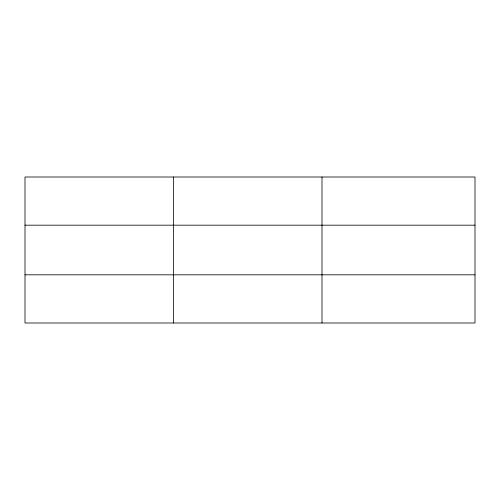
<?xml version="1.0" encoding="UTF-8"?>
<svg xmlns="http://www.w3.org/2000/svg" width="500" height="500" viewBox="0 0 500 500"><rect width="100%" height="100%" fill="white"/><g stroke="black" fill="none" stroke-linecap="round" stroke-linejoin="round"><path stroke-width="0.75" d="M173.5 322.994L173.5 177.006M322 322.994L322 177.006M475 274.819L475 322.994L25 322.994L25 177.006L475 177.006L475 274.819L25 274.819M25 225.181L475 225.181"/></g></svg>
